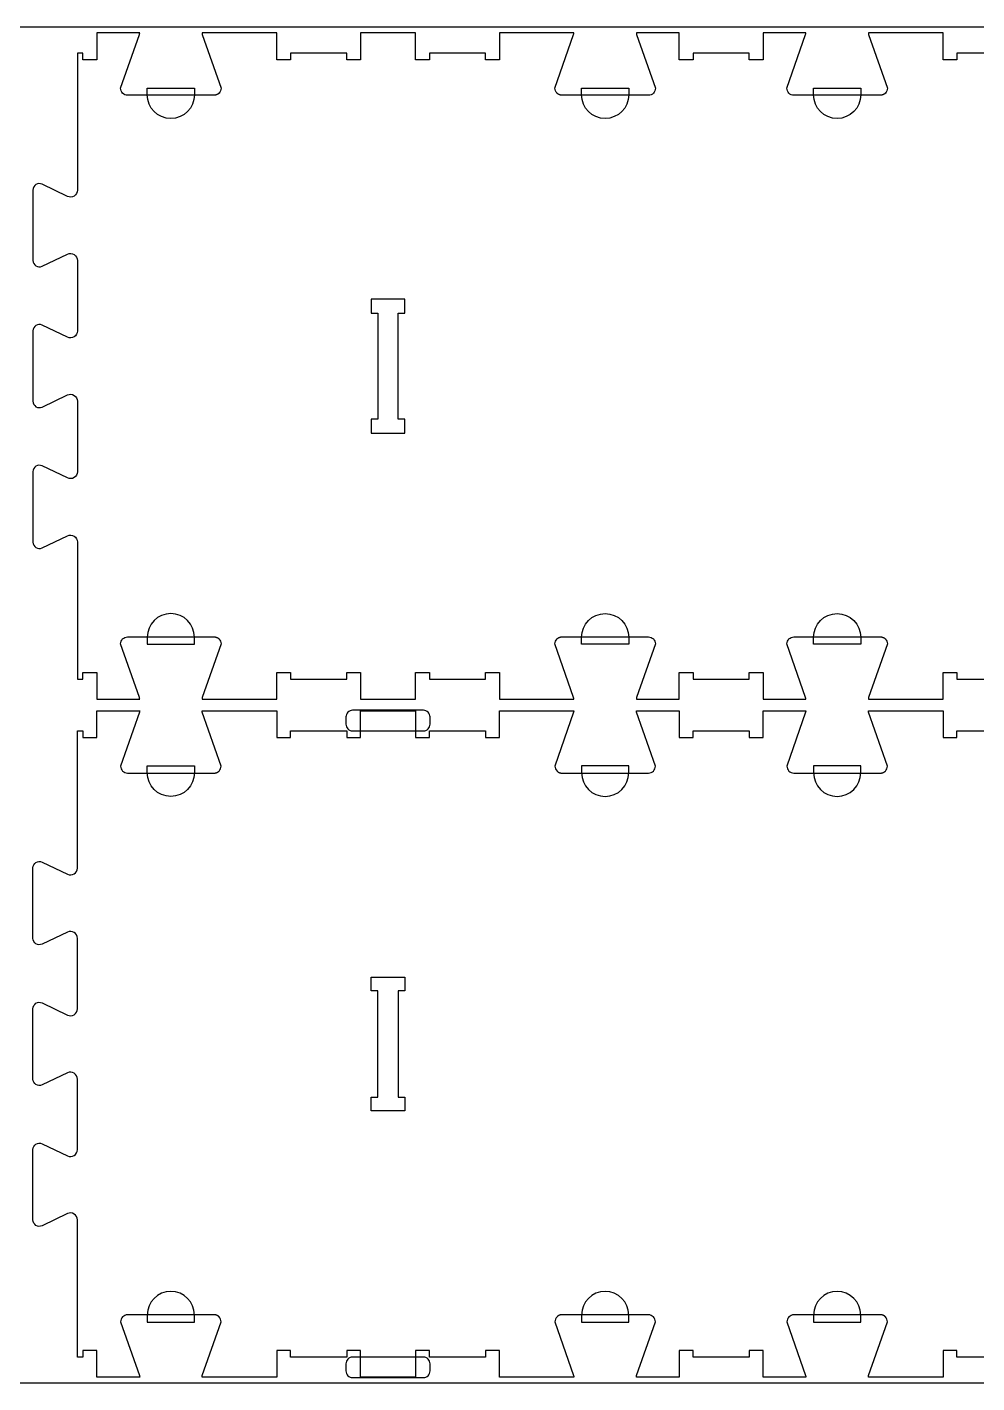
# Model space of a CAD drawing. Extents: x 5216 to 8399, y -10461 to -4867.
# Drawn here: x 5893 to 6748, y -6791 to -5571 of the extents above; entities that cross this region are included whole.
import ezdxf

# ---------------------------------------------------------------- set-up
doc = ezdxf.new("R2010")
doc.units = 0
for name, color, linetype in [('0_SHEET_SPRUCEPLY_2440X122', 1, 'CONTINUOUS'), ('3_ANYTOOL_CUTTHROUGH_INSID', 4, 'CONTINUOUS'), ('4_ANYTOOL_CUTTHROUGH_OUTSI', 5, 'CONTINUOUS'), ('5_ANYTOOL_HALF_MILL_9MM_IN', 3, 'CONTINUOUS')]:
    doc.layers.add(name, color=color, linetype=linetype)

msp = doc.modelspace()

# ---------------------------------------------------------------- linework, layer by layer
at = {"layer": '0_SHEET_SPRUCEPLY_2440X122'}
msp.add_lwpolyline([(5587.3, -5571.2), (5587.3, -6791.2), (8027.3, -6791.2), (8027.3, -5571.2)], close=True, dxfattribs=at)
at = {"layer": '3_ANYTOOL_CUTTHROUGH_INSID', "color": 4}
for points in [[(6202.8, -5936.5), (6233.1, -5936.5), (6233.1, -5924), (6227.1, -5924), (6227.1, -5828.5), (6233.1, -5828.5), (6233.1, -5816), (6202.6, -5816), (6202.6, -5828.5), (6208.6, -5828.5), (6208.6, -5924), (6202.6, -5924), (6202.6, -5936.5)], [(6202.8, -6426), (6233.1, -6426), (6233.1, -6438.5), (6227.1, -6438.5), (6227.1, -6534), (6233.1, -6534), (6233.1, -6546.5), (6202.6, -6546.5), (6202.6, -6534), (6208.6, -6534), (6208.6, -6438.5), (6202.6, -6438.5), (6202.6, -6426)]]:
    msp.add_lwpolyline(points, close=True, dxfattribs=at)
at = {"layer": '4_ANYTOOL_CUTTHROUGH_OUTSI', "color": 5}
for points in [[(6780.6, -5594.5), (6730.1, -5594.5), (6730.1, -5600.5), (6717.6, -5600.5), (6717.6, -5576.5), (6667.8, -5576.5), (6650.4, -5576.5), (6650.4, -5576.5, 0.061485), (6650.6, -5577.8), (6667.5, -5626.1), (6667.5, -5626.2), (6667.5, -5626.2), (6667.5, -5626.2, -0.198912), (6665.7, -5630.6), (6665.6, -5630.7), (6665.5, -5630.8), (6665.4, -5630.9), (6665.2, -5631), (6665.1, -5631.1), (6665, -5631.2), (6664.9, -5631.3), (6664.8, -5631.4), (6664.6, -5631.5), (6664.5, -5631.6), (6664.4, -5631.6), (6664.2, -5631.7), (6664.1, -5631.8), (6664, -5631.9), (6663.8, -5631.9), (6663.7, -5632), (6663.5, -5632), (6663.4, -5632.1), (6663.2, -5632.1), (6663.1, -5632.2), (6662.9, -5632.2), (6662.8, -5632.3), (6662.6, -5632.3), (6662.5, -5632.3), (6662.3, -5632.4), (6662.2, -5632.4), (6662, -5632.4), (6661.9, -5632.4), (6661.7, -5632.4), (6661.6, -5632.4), (6661.4, -5632.5), (6661.3, -5632.5), (6583.3, -5632.5, -0.414214), (6577, -5626.2), (6577, -5626.2), (6577, -5626.1), (6593.9, -5577.8), (6593.9, -5577.8, 0.061485), (6594.2, -5576.5), (6555.6, -5576.5), (6555.6, -5600.5), (6543.1, -5600.5), (6543.1, -5594.5), (6492.6, -5594.5), (6492.6, -5600.5), (6480.1, -5600.5), (6480.1, -5576.5), (6441.5, -5576.5), (6441.5, -5576.5, 0.061485), (6441.7, -5577.8), (6458.6, -5626.1), (6458.6, -5626.2), (6458.6, -5626.2), (6458.6, -5626.2, -0.414214), (6452.4, -5632.5), (6374.4, -5632.5), (6374.2, -5632.5), (6374.1, -5632.4), (6373.9, -5632.4), (6373.8, -5632.4), (6373.6, -5632.4), (6373.5, -5632.4), (6373.3, -5632.4), (6373.2, -5632.3), (6373, -5632.3), (6372.9, -5632.3), (6372.7, -5632.2), (6372.6, -5632.2), (6372.4, -5632.1), (6372.3, -5632.1), (6372.1, -5632), (6372, -5632), (6371.8, -5631.9), (6371.7, -5631.9), (6371.6, -5631.8), (6371.4, -5631.7), (6371.3, -5631.6), (6371.1, -5631.6), (6371, -5631.5), (6370.9, -5631.4), (6370.8, -5631.3), (6370.6, -5631.2), (6370.5, -5631.1), (6370.4, -5631), (6370.3, -5630.9), (6370.2, -5630.8), (6370.1, -5630.7), (6370, -5630.6, -0.198912), (6368.1, -5626.2), (6368.1, -5626.2), (6368.1, -5626.1), (6385, -5577.8), (6385, -5577.8, 0.061485), (6385.3, -5576.5), (6367.8, -5576.5), (6318.1, -5576.5), (6318.1, -5600.5), (6305.6, -5600.5), (6305.6, -5594.5), (6255.1, -5594.5), (6255.1, -5600.5), (6242.6, -5600.5), (6242.6, -5576.5), (6193.1, -5576.5), (6193.1, -5600.5), (6180.6, -5600.5), (6180.6, -5594.5), (6130.1, -5594.5), (6130.1, -5600.5), (6117.6, -5600.5), (6117.6, -5576.5), (6050.4, -5576.5), (6050.4, -5576.5, 0.061485), (6050.6, -5577.8), (6067.5, -5626.1), (6067.5, -5626.2), (6067.5, -5626.2), (6067.5, -5626.2, -0.198912), (6065.7, -5630.6), (6065.6, -5630.7), (6065.5, -5630.8), (6065.4, -5630.9), (6065.2, -5631), (6065.1, -5631.1), (6065, -5631.2), (6064.9, -5631.3), (6064.8, -5631.4), (6064.6, -5631.5), (6064.5, -5631.6), (6064.4, -5631.6), (6064.2, -5631.7), (6064.1, -5631.8), (6064, -5631.9), (6063.8, -5631.9), (6063.7, -5632), (6063.5, -5632), (6063.4, -5632.1), (6063.2, -5632.1), (6063.1, -5632.2), (6062.9, -5632.2), (6062.8, -5632.3), (6062.6, -5632.3), (6062.5, -5632.3), (6062.3, -5632.4), (6062.2, -5632.4), (6062, -5632.4), (6061.9, -5632.4), (6061.7, -5632.4), (6061.6, -5632.4), (6061.4, -5632.5), (6061.3, -5632.5), (5983.3, -5632.5, -0.414214), (5977, -5626.2), (5977, -5626.2), (5977, -5626.1), (5993.9, -5577.8), (5993.9, -5577.8, 0.061485), (5994.2, -5576.5), (5955.6, -5576.5), (5955.6, -5600.5), (5943.1, -5600.5), (5943.1, -5594.5), (5938.1, -5594.5), (5938.1, -5717.9), (5938.1, -5717.9, -0.551268), (5929.1, -5723.5), (5906.3, -5712.6, 0.551268), (5898.1, -5717.8), (5898.1, -5781.2, 0.551268), (5906.3, -5786.4), (5929.1, -5775.5, -0.551268), (5938.1, -5781.2), (5938.1, -5844.6, -0.551268), (5929.1, -5850.2), (5906.3, -5839.3, 0.551268), (5898.1, -5844.5), (5898.1, -5907.9, 0.551268), (5906.3, -5913.1), (5929.1, -5902.2, -0.551268), (5938.1, -5907.9), (5938.1, -5971.3, -0.551268), (5929.1, -5976.9), (5906.3, -5966, 0.551268), (5898.1, -5971.2), (5898.1, -6034.6, 0.551268), (5906.3, -6039.8), (5929.1, -6028.9, -0.551268), (5938.1, -6034.6), (5938.1, -6158), (5943.1, -6158), (5943.1, -6152), (5955.6, -6152), (5955.6, -6176), (5994.2, -6176), (5994.2, -6176, 0.061485), (5993.9, -6174.6), (5977, -6126.3), (5977, -6126.2), (5977, -6126.2), (5977, -6126.2, -0.414214), (5983.3, -6120), (6061.3, -6120), (6061.4, -6120), (6061.6, -6120), (6061.7, -6120), (6061.9, -6120), (6062, -6120), (6062.2, -6120), (6062.3, -6120), (6062.5, -6120.1), (6062.6, -6120.1), (6062.8, -6120.1), (6062.9, -6120.2), (6063.1, -6120.2), (6063.2, -6120.3), (6063.4, -6120.3), (6063.5, -6120.4), (6063.7, -6120.4), (6063.8, -6120.5), (6064, -6120.6), (6064.1, -6120.6), (6064.2, -6120.7), (6064.4, -6120.8), (6064.5, -6120.9), (6064.6, -6120.9), (6064.8, -6121), (6064.9, -6121.1), (6065, -6121.2), (6065.1, -6121.3), (6065.2, -6121.4), (6065.4, -6121.5), (6065.5, -6121.6), (6065.6, -6121.7), (6065.7, -6121.8, -0.198912), (6067.5, -6126.2), (6067.5, -6126.2), (6067.5, -6126.3), (6050.6, -6174.6), (6050.6, -6174.6, 0.061485), (6050.4, -6176), (6067.8, -6176), (6117.6, -6176), (6117.6, -6152), (6130.1, -6152), (6130.1, -6158), (6180.6, -6158), (6180.6, -6152), (6193.1, -6152), (6193.1, -6176), (6242.6, -6176), (6242.6, -6152), (6255.1, -6152), (6255.1, -6158), (6305.6, -6158), (6305.6, -6152), (6318.1, -6152), (6318.1, -6176), (6385.3, -6176), (6385.3, -6176, 0.061485), (6385, -6174.6), (6368.1, -6126.3), (6368.1, -6126.2), (6368.1, -6126.2), (6368.1, -6126.2, -0.198912), (6370, -6121.8), (6370.1, -6121.7), (6370.2, -6121.6), (6370.3, -6121.5), (6370.4, -6121.4), (6370.5, -6121.3), (6370.6, -6121.2), (6370.8, -6121.1), (6370.9, -6121), (6371, -6120.9), (6371.1, -6120.9), (6371.3, -6120.8), (6371.4, -6120.7), (6371.6, -6120.6), (6371.7, -6120.6), (6371.8, -6120.5), (6372, -6120.4), (6372.1, -6120.4), (6372.3, -6120.3), (6372.4, -6120.3), (6372.6, -6120.2), (6372.7, -6120.2), (6372.9, -6120.1), (6373, -6120.1), (6373.2, -6120.1), (6373.3, -6120), (6373.5, -6120), (6373.6, -6120), (6373.8, -6120), (6373.9, -6120), (6374.1, -6120), (6374.2, -6120), (6374.4, -6120), (6452.4, -6120, -0.414214), (6458.6, -6126.2), (6458.6, -6126.2), (6458.6, -6126.3), (6441.7, -6174.6), (6441.7, -6174.6, 0.061485), (6441.5, -6176), (6480.1, -6176), (6480.1, -6152), (6492.6, -6152), (6492.6, -6158), (6543.1, -6158), (6543.1, -6152), (6555.6, -6152), (6555.6, -6176), (6594.2, -6176), (6594.2, -6176, 0.061485), (6593.9, -6174.6), (6577, -6126.2), (6577, -6126.2), (6577, -6126.2, -0.414214), (6583.3, -6120), (6661.3, -6120), (6661.4, -6120), (6661.6, -6120), (6661.7, -6120), (6661.9, -6120), (6662, -6120), (6662.2, -6120), (6662.3, -6120), (6662.5, -6120.1), (6662.6, -6120.1), (6662.8, -6120.1), (6662.9, -6120.2), (6663.1, -6120.2), (6663.2, -6120.3), (6663.4, -6120.3), (6663.5, -6120.4), (6663.7, -6120.4), (6663.8, -6120.5), (6664, -6120.6), (6664.1, -6120.6), (6664.2, -6120.7), (6664.4, -6120.8), (6664.5, -6120.9), (6664.6, -6120.9), (6664.8, -6121), (6664.9, -6121.1), (6665, -6121.2), (6665.1, -6121.3), (6665.2, -6121.4), (6665.4, -6121.5), (6665.5, -6121.6), (6665.6, -6121.7), (6665.7, -6121.8, -0.198912), (6667.5, -6126.2), (6667.5, -6126.2), (6667.5, -6126.3), (6650.6, -6174.6), (6650.6, -6174.6, 0.061485), (6650.4, -6176), (6717.6, -6176), (6717.6, -6152), (6730.1, -6152), (6730.1, -6158), (6780.6, -6158)], [(6780.6, -6768), (6730.1, -6768), (6730.1, -6762), (6717.6, -6762), (6717.6, -6786), (6650.4, -6786), (6650.4, -6786, -0.061485), (6650.6, -6784.6), (6667.5, -6736.2), (6667.5, -6736.2), (6667.5, -6736.2, 0.198912), (6665.7, -6731.8), (6665.6, -6731.7), (6665.5, -6731.6), (6665.4, -6731.5), (6665.2, -6731.4), (6665.1, -6731.3), (6665, -6731.2), (6664.9, -6731.1), (6664.8, -6731), (6664.6, -6730.9), (6664.5, -6730.9), (6664.4, -6730.8), (6664.2, -6730.7), (6664.1, -6730.6), (6664, -6730.6), (6663.8, -6730.5), (6663.7, -6730.4), (6663.5, -6730.4), (6663.4, -6730.3), (6663.2, -6730.3), (6663.1, -6730.2), (6662.9, -6730.2), (6662.8, -6730.1), (6662.6, -6730.1), (6662.5, -6730.1), (6662.3, -6730), (6662.2, -6730), (6662, -6730), (6661.9, -6730), (6661.7, -6730), (6661.6, -6730), (6661.4, -6730), (6661.3, -6730), (6583.3, -6730, 0.414214), (6577, -6736.2), (6577, -6736.2), (6577, -6736.3), (6593.9, -6784.6), (6593.9, -6784.6, -0.061485), (6594.2, -6786), (6555.6, -6786), (6555.6, -6762), (6543.1, -6762), (6543.1, -6768), (6492.6, -6768), (6492.6, -6762), (6480.1, -6762), (6480.1, -6786), (6441.5, -6786), (6441.5, -6786, -0.061485), (6441.7, -6784.6), (6458.6, -6736.3), (6458.6, -6736.2), (6458.6, -6736.2), (6458.6, -6736.2, 0.414214), (6452.4, -6730), (6374.4, -6730), (6374.2, -6730), (6374.1, -6730), (6373.9, -6730), (6373.8, -6730), (6373.6, -6730), (6373.5, -6730), (6373.3, -6730), (6373.2, -6730.1), (6373, -6730.1), (6372.9, -6730.1), (6372.7, -6730.2), (6372.6, -6730.2), (6372.4, -6730.3), (6372.3, -6730.3), (6372.1, -6730.4), (6372, -6730.4), (6371.8, -6730.5), (6371.7, -6730.6), (6371.6, -6730.6), (6371.4, -6730.7), (6371.3, -6730.8), (6371.1, -6730.9), (6371, -6730.9), (6370.9, -6731), (6370.8, -6731.1), (6370.6, -6731.2), (6370.5, -6731.3), (6370.4, -6731.4), (6370.3, -6731.5), (6370.2, -6731.6), (6370.1, -6731.7), (6370, -6731.8, 0.198912), (6368.1, -6736.2), (6368.1, -6736.2), (6368.1, -6736.3), (6385, -6784.6), (6385, -6784.6, -0.061485), (6385.3, -6786), (6367.8, -6786), (6318.1, -6786), (6318.1, -6762), (6305.6, -6762), (6305.6, -6768), (6255.1, -6768), (6255.1, -6762), (6242.6, -6762), (6242.6, -6786), (6193.1, -6786), (6193.1, -6762), (6180.6, -6762), (6180.6, -6768), (6130.1, -6768), (6130.1, -6762), (6117.6, -6762), (6117.6, -6786), (6050.4, -6786), (6050.4, -6786, -0.061485), (6050.6, -6784.6), (6067.5, -6736.3), (6067.5, -6736.2), (6067.5, -6736.2), (6067.5, -6736.2, 0.198912), (6065.7, -6731.8), (6065.6, -6731.7), (6065.5, -6731.6), (6065.4, -6731.5), (6065.2, -6731.4), (6065.1, -6731.3), (6065, -6731.2), (6064.9, -6731.1), (6064.8, -6731), (6064.6, -6730.9), (6064.5, -6730.9), (6064.4, -6730.8), (6064.2, -6730.7), (6064.1, -6730.6), (6064, -6730.6), (6063.8, -6730.5), (6063.7, -6730.4), (6063.5, -6730.4), (6063.4, -6730.3), (6063.2, -6730.3), (6063.1, -6730.2), (6062.9, -6730.2), (6062.8, -6730.1), (6062.6, -6730.1), (6062.5, -6730.1), (6062.3, -6730), (6062.2, -6730), (6062, -6730), (6061.9, -6730), (6061.7, -6730), (6061.6, -6730), (6061.4, -6730), (6061.3, -6730), (5983.3, -6730, 0.414214), (5977, -6736.2), (5977, -6736.2), (5977, -6736.3), (5993.9, -6784.6), (5993.9, -6784.6, -0.061485), (5994.2, -6786), (5955.6, -6786), (5955.6, -6762), (5943.1, -6762), (5943.1, -6768), (5938.1, -6768), (5938.1, -6644.6), (5938.1, -6644.6, 0.551268), (5929.1, -6638.9), (5906.3, -6649.8, -0.551268), (5898.1, -6644.6), (5898.1, -6581.2, -0.551268), (5906.3, -6576), (5929.1, -6586.9, 0.551268), (5938.1, -6581.3), (5938.1, -6517.9, 0.551268), (5929.1, -6512.2), (5906.3, -6523.1, -0.551268), (5898.1, -6517.9), (5898.1, -6454.5, -0.551268), (5906.3, -6449.3), (5929.1, -6460.2, 0.551268), (5938.1, -6454.6), (5938.1, -6391.2, 0.551268), (5929.1, -6385.5), (5906.3, -6396.4, -0.551268), (5898.1, -6391.2), (5898.1, -6327.8, -0.551268), (5906.3, -6322.6), (5929.1, -6333.5, 0.551268), (5938.1, -6327.9), (5938.1, -6204.5), (5943.1, -6204.5), (5943.1, -6210.5), (5955.6, -6210.5), (5955.6, -6186.5), (5994.2, -6186.5), (5994.2, -6186.5, -0.061485), (5993.9, -6187.8), (5977, -6236.1), (5977, -6236.2), (5977, -6236.2), (5977, -6236.2, 0.414214), (5983.3, -6242.5), (6061.3, -6242.5), (6061.4, -6242.5), (6061.6, -6242.4), (6061.7, -6242.4), (6061.9, -6242.4), (6062, -6242.4), (6062.2, -6242.4), (6062.3, -6242.4), (6062.5, -6242.3), (6062.6, -6242.3), (6062.8, -6242.3), (6062.9, -6242.2), (6063.1, -6242.2), (6063.2, -6242.1), (6063.4, -6242.1), (6063.5, -6242), (6063.7, -6242), (6063.8, -6241.9), (6064, -6241.9), (6064.1, -6241.8), (6064.2, -6241.7), (6064.4, -6241.6), (6064.5, -6241.6), (6064.6, -6241.5), (6064.8, -6241.4), (6064.9, -6241.3), (6065, -6241.2), (6065.1, -6241.1), (6065.2, -6241), (6065.4, -6240.9), (6065.5, -6240.8), (6065.6, -6240.7), (6065.7, -6240.6, 0.198912), (6067.5, -6236.2), (6067.5, -6236.2), (6067.5, -6236.1), (6050.6, -6187.8), (6050.6, -6187.8, -0.061485), (6050.4, -6186.5), (6067.8, -6186.5), (6117.6, -6186.5), (6117.6, -6210.5), (6130.1, -6210.5), (6130.1, -6204.5), (6180.6, -6204.5), (6180.6, -6210.5), (6193.1, -6210.5), (6193.1, -6186.5), (6242.6, -6186.5), (6242.6, -6210.5), (6255.1, -6210.5), (6255.1, -6204.5), (6305.6, -6204.5), (6305.6, -6210.5), (6318.1, -6210.5), (6318.1, -6186.5), (6385.3, -6186.5), (6385.3, -6186.5, -0.061485), (6385, -6187.8), (6368.1, -6236.1), (6368.1, -6236.2), (6368.1, -6236.2), (6368.1, -6236.2, 0.198912), (6370, -6240.6), (6370.1, -6240.7), (6370.2, -6240.8), (6370.3, -6240.9), (6370.4, -6241), (6370.5, -6241.1), (6370.6, -6241.2), (6370.8, -6241.3), (6370.9, -6241.4), (6371, -6241.5), (6371.1, -6241.6), (6371.3, -6241.6), (6371.4, -6241.7), (6371.6, -6241.8), (6371.7, -6241.9), (6371.8, -6241.9), (6372, -6242), (6372.1, -6242), (6372.3, -6242.1), (6372.4, -6242.1), (6372.6, -6242.2), (6372.7, -6242.2), (6372.9, -6242.3), (6373, -6242.3), (6373.2, -6242.3), (6373.3, -6242.4), (6373.5, -6242.4), (6373.6, -6242.4), (6373.8, -6242.4), (6373.9, -6242.4), (6374.1, -6242.4), (6374.2, -6242.5), (6374.4, -6242.5), (6452.4, -6242.5, 0.414214), (6458.6, -6236.2), (6458.6, -6236.2), (6458.6, -6236.1), (6441.7, -6187.8), (6441.7, -6187.8, -0.061485), (6441.5, -6186.5), (6480.1, -6186.5), (6480.1, -6210.5), (6492.6, -6210.5), (6492.6, -6204.5), (6543.1, -6204.5), (6543.1, -6210.5), (6555.6, -6210.5), (6555.6, -6186.5), (6594.2, -6186.5), (6594.2, -6186.5, -0.061485), (6593.9, -6187.8), (6577, -6236.1), (6577, -6236.2), (6577, -6236.2), (6577, -6236.2, 0.414214), (6583.3, -6242.5), (6661.3, -6242.5), (6661.4, -6242.5), (6661.6, -6242.4), (6661.7, -6242.4), (6661.9, -6242.4), (6662, -6242.4), (6662.2, -6242.4), (6662.3, -6242.4), (6662.5, -6242.3), (6662.6, -6242.3), (6662.8, -6242.3), (6662.9, -6242.2), (6663.1, -6242.2), (6663.2, -6242.1), (6663.4, -6242.1), (6663.5, -6242), (6663.7, -6242), (6663.8, -6241.9), (6664, -6241.9), (6664.1, -6241.8), (6664.2, -6241.7), (6664.4, -6241.6), (6664.5, -6241.6), (6664.6, -6241.5), (6664.8, -6241.4), (6664.9, -6241.3), (6665, -6241.2), (6665.1, -6241.1), (6665.2, -6241), (6665.4, -6240.9), (6665.5, -6240.8), (6665.6, -6240.7), (6665.7, -6240.6, 0.198912), (6667.5, -6236.2), (6667.5, -6236.2), (6667.5, -6236.1), (6650.6, -6187.8), (6650.6, -6187.8, -0.061485), (6650.4, -6186.5), (6717.6, -6186.5), (6717.6, -6210.5), (6730.1, -6210.5), (6730.1, -6204.5), (6780.6, -6204.5)]]:
    msp.add_lwpolyline(points, format="xyb", dxfattribs=at)
at = {"layer": '5_ANYTOOL_HALF_MILL_9MM_IN', "color": 3}
for points in [[(6043.5, -5632.2, -1), (6001, -5632.2), (6001, -5632), (6001, -5626), (6043.5, -5626), (6043.5, -5632), (6043.5, -5632.2)], [(6434.6, -5632.2, -1), (6392.1, -5632.2), (6392.1, -5632), (6392.1, -5626), (6434.6, -5626), (6434.6, -5632), (6434.6, -5632.2)], [(6643.5, -5632.2, -1), (6601, -5632.2), (6601, -5632), (6601, -5626), (6643.5, -5626), (6643.5, -5632), (6643.5, -5632.2)], [(6043.5, -6120.2, 1), (6001, -6120.2), (6001, -6120.5), (6001, -6126.5), (6043.5, -6126.5), (6043.5, -6120.5), (6043.5, -6120.2)], [(6392.1, -6120.2, -1), (6434.6, -6120.2), (6434.6, -6120.5), (6434.6, -6126.5), (6392.1, -6126.5), (6392.1, -6120.5), (6392.1, -6120.2)], [(6601, -6120.2, -1), (6643.5, -6120.2), (6643.5, -6120.5), (6643.5, -6126.5), (6601, -6126.5), (6601, -6120.5), (6601, -6120.2)], [(6185.9, -6186, 0.414214), (6179.9, -6192), (6179.9, -6198.5, 0.414214), (6185.9, -6204.5), (6249.7, -6204.5, 0.414214), (6255.7, -6198.5), (6255.7, -6192, 0.414214), (6249.7, -6186)], [(6043.5, -6242.2, -1), (6001, -6242.2), (6001, -6242), (6001, -6236), (6043.5, -6236), (6043.5, -6242), (6043.5, -6242.2)], [(6392.1, -6242.2, 1), (6434.6, -6242.2), (6434.6, -6242), (6434.6, -6236), (6392.1, -6236), (6392.1, -6242), (6392.1, -6242.2)], [(6601, -6242.2, 1), (6643.5, -6242.2), (6643.5, -6242), (6643.5, -6236), (6601, -6236), (6601, -6242), (6601, -6242.2)], [(6043.5, -6730.2, 1), (6001, -6730.2), (6001, -6730.5), (6001, -6736.5), (6043.5, -6736.5), (6043.5, -6730.5), (6043.5, -6730.2)], [(6434.6, -6730.2, 1), (6392.1, -6730.2), (6392.1, -6730.5), (6392.1, -6736.5), (6434.6, -6736.5), (6434.6, -6730.5), (6434.6, -6730.2)], [(6643.5, -6730.2, 1), (6601, -6730.2), (6601, -6730.5), (6601, -6736.5), (6643.5, -6736.5), (6643.5, -6730.5), (6643.5, -6730.2)], [(6185.9, -6768, 0.414214), (6179.9, -6774), (6179.9, -6780.5, 0.414214), (6185.9, -6786.5), (6249.7, -6786.5, 0.414214), (6255.7, -6780.5), (6255.7, -6774, 0.414214), (6249.7, -6768)]]:
    msp.add_lwpolyline(points, format="xyb", close=True, dxfattribs=at)

doc.saveas('drawing.dxf')
